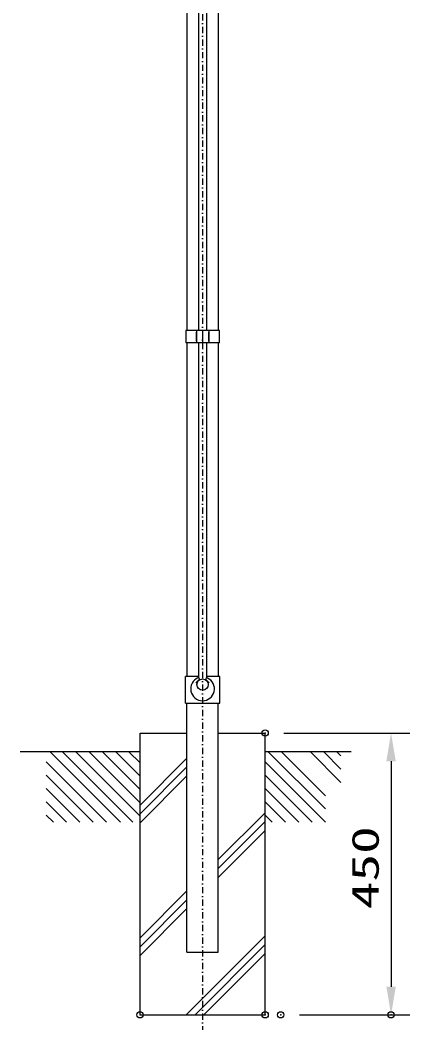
# Model space of a CAD drawing. Units: millimetres, scale not verified. Extents: x -4425 to 4425, y -3150 to 3150.
# Drawn here: x -381 to 242, y -789 to 824 of the extents above; entities that cross this region are included whole.
import ezdxf
from ezdxf.enums import TextEntityAlignment as Align

# ---------------------------------------------------------------- set-up
doc = ezdxf.new("R2010")
doc.units = ezdxf.units.MM
doc.header["$LTSCALE"] = 20
doc.header["$PDMODE"] = 32
doc.header["$PDSIZE"] = 10
doc.linetypes.add('USER1', pattern=[1.01, 0.5, -0.25, 0.01, -0.25])
for name, color, linetype, lineweight in [('0-2_1', 7, 'Continuous', 25), ('0-3_0', 7, 'Continuous', 25), ('0-5_13', 7, 'Continuous', 25)]:
    doc.layers.add(name, color=color, linetype=linetype, lineweight=lineweight)
doc.layers.add('0-9_DEFPOINTS', color=7, linetype='Continuous')
doc.styles.add('ＭＳ ゴシック', font='')
doc.styles.get('ＭＳ ゴシック').set_extended_font_data('MS Gothic')

# ---------------------------------------------------------------- blocks, each defined once
blk = doc.blocks.new('C45')
at = {"layer": '0-2_1', "color": 4}
blk.add_line((84712.3, 62121.3), (86213.4, 60620.2), dxfattribs=at)
blk = doc.blocks.new('C46')
at = {"layer": '0-2_1', "color": 4}
blk.add_line((84712.3, 62545.5), (86637.6, 60620.2), dxfattribs=at)
blk = doc.blocks.new('C47')
at = {"layer": '0-2_1', "color": 4}
blk.add_line((85236.1, 62870.2), (87486.1, 60620.2), dxfattribs=at)
blk = doc.blocks.new('C48')
at = {"layer": '0-2_1', "color": 4}
blk.add_line((85660.4, 62870.2), (87712.3, 60818.3), dxfattribs=at)
blk = doc.blocks.new('C49')
at = {"layer": '0-2_1', "color": 4}
blk.add_line((86084.7, 62870.2), (87712.3, 61242.6), dxfattribs=at)
blk = doc.blocks.new('C50')
at = {"layer": '0-2_1', "color": 4}
blk.add_line((86508.9, 62870.2), (87712.3, 61666.9), dxfattribs=at)
blk = doc.blocks.new('C51')
at = {"layer": '0-2_1', "color": 4}
blk.add_line((86933.2, 62870.2), (87712.3, 62091.1), dxfattribs=at)
blk = doc.blocks.new('C52')
at = {"layer": '0-2_1', "color": 4}
blk.add_line((87357.5, 62870.2), (87712.3, 62515.4), dxfattribs=at)
blk = doc.blocks.new('C53')
at = {"layer": '0-2_1', "color": 4}
blk.add_line((91712.2, 62121.3), (93213.3, 60620.2), dxfattribs=at)
blk = doc.blocks.new('C54')
at = {"layer": '0-2_1', "color": 4}
blk.add_line((91712.2, 62545.5), (93637.6, 60620.2), dxfattribs=at)
blk = doc.blocks.new('C55')
at = {"layer": '0-2_1', "color": 4}
blk.add_line((91712.2, 61697), (92789.1, 60620.2), dxfattribs=at)
blk = doc.blocks.new('C56')
at = {"layer": '0-2_1', "color": 4}
blk.add_line((91712.2, 61272.7), (92364.8, 60620.2), dxfattribs=at)
blk = doc.blocks.new('C57')
at = {"layer": '0-2_1', "color": 4}
blk.add_line((91712.2, 60848.5), (91940.5, 60620.2), dxfattribs=at)
blk = doc.blocks.new('C68')
at = {"layer": '0-2_1', "color": 4}
blk.add_line((54912.3, 60848.5), (55140.6, 60620.2), dxfattribs=at)
blk = doc.blocks.new('C66')
at = {"layer": '0-2_1', "color": 4}
blk.add_line((54912.3, 61697), (55989.1, 60620.2), dxfattribs=at)
blk = doc.blocks.new('C67')
at = {"layer": '0-2_1', "color": 4}
blk.add_line((54912.3, 61272.7), (55564.8, 60620.2), dxfattribs=at)

msp = doc.modelspace()

# ---------------------------------------------------------------- linework, layer by layer
at = {"layer": '0-2_1', "color": 4, "linetype": 'USER1'}
msp.add_line((-89.39, 1499.87), (-89.39, -788.56), dxfattribs=at)
at = {"layer": '0-2_1'}
for p, q in [((-114.39, 892.5), (-114.39, 328.12)), ((-114.39, 892.5), (-114.39, 328.12)), ((-64.39, 892.5), (-64.39, 328.12)), ((-114.39, 308.5), (-114.39, -224.19)), ((-64.39, 308.5), (-64.39, -224.19)), ((-94.92, -229.43), (-100.04, -234.55)), ((-94.92, -229.43), (-100.04, -234.55)), ((-83.92, -229.53), (-78.8, -234.66)), ((-83.92, -229.53), (-78.8, -234.66)), ((-114.39, -314.69), (-114.39, -267.19)), ((-114.39, -314.69), (-114.39, -267.19)), ((-64.39, -664.69), (-64.39, -267.19)), ((-64.39, -314.69), (-64.39, -267.19)), ((-189.39, -314.69), (-114.39, -314.69)), ((-189.39, -764.69), (-189.39, -314.69)), ((-114.39, -664.69), (-114.39, -314.69)), ((-64.39, -314.69), (10.61, -314.69)), ((10.61, -764.69), (10.61, -314.69)), ((-189.39, -344.69), (-381.07, -344.69)), ((-189.39, -344.69), (-381.07, -344.69)), ((148.05, -344.69), (10.61, -344.69)), ((148.05, -344.69), (10.61, -344.69)), ((-114.39, -664.69), (-64.39, -664.69)), ((-189.39, -764.69), (10.61, -764.69))]:
    msp.add_line(p, q, dxfattribs=at)
at = {"layer": '0-2_1', "color": 4}
for p, q in [((-64.39, -314.86), (-64.22, -314.69)), ((15.59, -344.69), (106.88, -435.98)), ((36.81, -344.69), (106.88, -414.76)), ((83.02, -344.69), (131.88, -393.55)), ((104.23, -344.69), (131.88, -372.34)), ((125.45, -344.69), (131.88, -351.13)), ((-189.39, -429.71), (-114.39, -354.71)), ((-189.39, -443.85), (-114.39, -368.85)), ((-189.39, -457.99), (-114.39, -382.99)), ((-64.39, -516.84), (10.61, -441.84)), ((-64.39, -530.98), (10.61, -455.98)), ((-64.39, -545.12), (10.61, -470.13)), ((-189.39, -641.84), (-114.39, -566.84)), ((-189.39, -655.98), (-114.39, -580.98)), ((-189.39, -670.12), (-114.39, -595.12)), ((-115.64, -764.69), (10.61, -638.44)), ((-101.5, -764.69), (10.61, -652.58)), ((-87.36, -764.69), (10.61, -666.72))]:
    msp.add_line(p, q, dxfattribs=at)
at = {"layer": '0-2_1'}
msp.add_circle((-89.39, -237.28), 9, dxfattribs=at)
for centre, radius, start, end in [((-89.41, -244.14), 19, 112.92856, 65.65668), ((-96.41, -228.66), 2, 349.34329, 96.63702), ((-96.41, -228.66), 2, 349.34329, 96.63702), ((-82.41, -228.67), 2, 65.55547, 190.65678), ((-82.41, -228.67), 2, 65.55547, 190.65678)]:
    msp.add_arc(centre, radius, start, end, dxfattribs=at)
at = {"layer": '0-3_0', "color": 1}
for p, q in [((40.61, -314.69), (241.95, -314.69)), ((65.61, -764.69), (241.95, -764.69))]:
    msp.add_line(p, q, dxfattribs=at)
at = {"layer": '0-3_0', "color": 2}
msp.add_line((211.95, -359.69), (211.95, -719.69), dxfattribs=at)
for points in [[(204.45, -359.69), (211.95, -314.69), (219.45, -359.69)], [(204.45, -719.69), (211.95, -764.69), (219.45, -719.69)]]:
    msp.add_solid(points, dxfattribs=at)
at = {"layer": '0-5_13'}
for p, q in [((-95.82, 892.5), (-95.82, 328.12)), ((-95.82, 892.5), (-95.82, 328.12)), ((-82.96, 892.5), (-82.96, 328.12)), ((-99.15, 328.12), (-99.15, 308.5)), ((-99.15, 328.12), (-99.15, 308.5)), ((-99.15, 310.95), (-99.15, 325.67)), ((-99.15, 310.95), (-99.15, 325.67)), ((-89.34, 328.12), (-89.34, 308.5)), ((-89.34, 328.12), (-89.34, 308.5)), ((-79.53, 328.12), (-79.53, 308.5)), ((-79.53, 328.12), (-79.53, 308.5)), ((-79.53, 310.95), (-79.53, 325.67)), ((-79.53, 310.95), (-79.53, 325.67)), ((-62.36, 308.5), (-62.36, 328.12)), ((-62.36, 308.5), (-62.36, 328.12)), ((-95.82, 308.5), (-95.82, -227.13)), ((-82.96, 308.5), (-82.96, -227.13)), ((-95.82, -224.19), (-116.89, -224.19)), ((-116.89, -267.19), (-116.89, -224.19)), ((-61.89, -224.19), (-82.96, -224.19)), ((-61.89, -267.19), (-61.89, -224.19)), ((-116.89, -267.19), (-61.89, -267.19))]:
    msp.add_line(p, q, dxfattribs=at)
for points in [[(-62.36, 328.12), (-116.32, 328.12), (-116.32, 308.5)], [(-62.36, 328.12), (-116.32, 328.12), (-116.32, 308.5)], [(-62.36, 308.5), (-86.89, 308.5), (-116.32, 308.5)], [(-62.36, 308.5), (-86.89, 308.5), (-116.32, 308.5)]]:
    msp.add_lwpolyline(points, dxfattribs=at)
at = {"layer": '0-9_DEFPOINTS'}
for p in [(10.61, -314.69), (-189.39, -764.69), (10.61, -764.69), (35.61, -764.69), (211.95, -764.69)]:
    msp.add_point(p, dxfattribs=at)

# ---------------------------------------------------------------- block references
at = {"layer": '0-3_0', "xscale": 0.05, "yscale": 0.05}
for name, p in [('C47', (-4595, -3488.2)), ('C47', (-4575, -3488.2)), ('C48', (-4575, -3488.2)), ('C49', (-4575, -3488.2)), ('C50', (-4575, -3488.2)), ('C51', (-4575, -3488.2)), ('C52', (-4575, -3488.2)), ('C46', (-4575, -3488.2)), ('C54', (-4575, -3488.2)), ('C45', (-4575, -3488.2)), ('C53', (-4575, -3488.2)), ('C66', (-3085, -3488.2)), ('C55', (-4575, -3488.2)), ('C67', (-3085, -3488.2)), ('C56', (-4575, -3488.2)), ('C68', (-3085, -3488.2)), ('C57', (-4575, -3488.2))]:
    msp.add_blockref(name, p, dxfattribs=at)

# ---------------------------------------------------------------- texts
at = {"layer": '0-3_0', "color": 3, "style": 'ＭＳ ゴシック', "width": 1.5}
msp.add_text('450', height=43.26, rotation=90, dxfattribs=at).set_placement((205.28, -595.94), align=Align.BOTTOM_LEFT)

doc.saveas('drawing.dxf')
